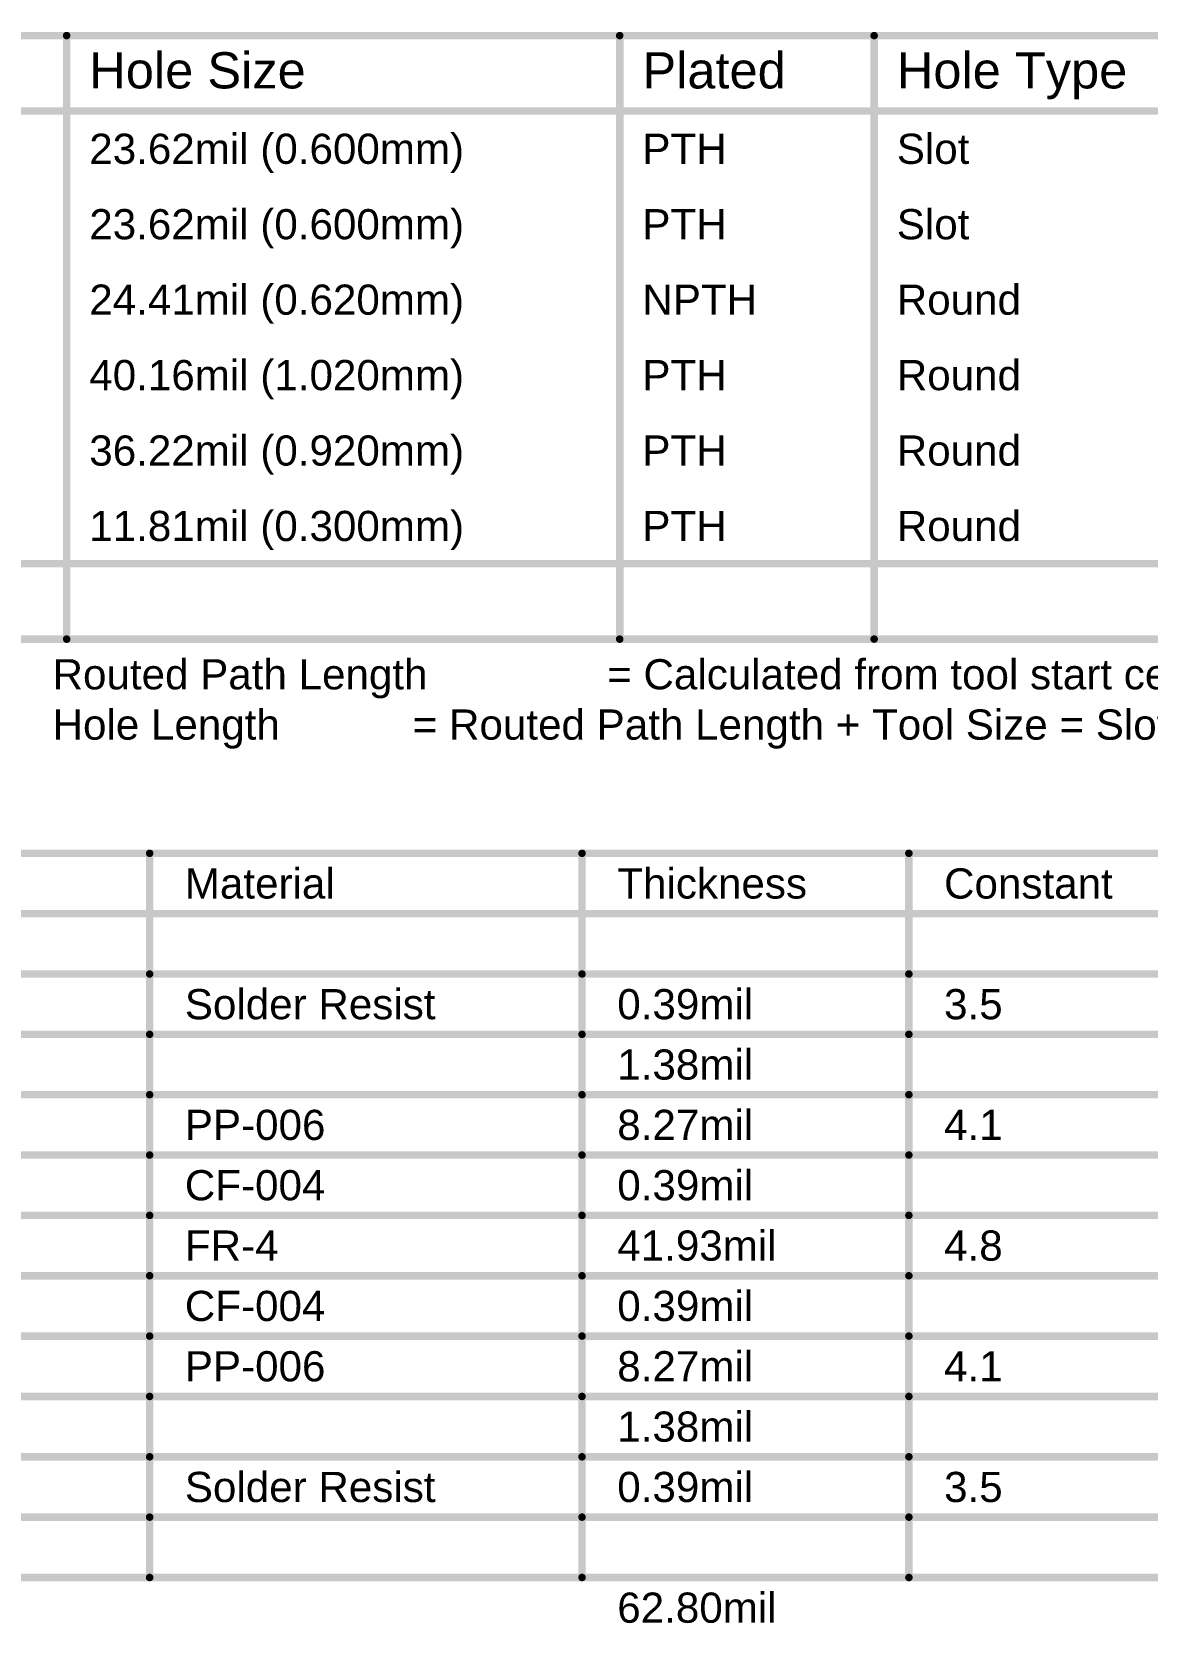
# Model space of a CAD drawing. Header units: inches. Extents: x -0.2 to 15.8, y 0 to 3.5.
# Drawn here: x 3.347 to 5.565, y 0.293 to 3.457 of the extents above; entities that cross this region are included whole.
import ezdxf

# ---------------------------------------------------------------- set-up
doc = ezdxf.new("R2010")
doc.units = ezdxf.units.IN
doc.header["$MEASUREMENT"] = 0
doc.layers.add('Drill Drawing', color=1, linetype='Continuous')
doc.layers.add('Fabrication', color=56, linetype='Continuous')
doc.styles.add('Arial', font='', dxfattribs={"height": 0.2})
doc.styles.get('Arial').set_extended_font_data('Arial')

msp = doc.modelspace()

# ---------------------------------------------------------------- linework, layer by layer
at = {"layer": 'Drill Drawing'}
for points in [[(2.2655, 3.4499, 0.015, 0.015, 0), (15.7437, 3.4499, 0.015, 0.015, 0)], [(3.4162, 2.2499, 0.015, 0.015, 0), (3.4162, 3.4499, 0.015, 0.015, 0)], [(4.5159, 2.2499, 0.015, 0.015, 0), (4.5159, 3.4499, 0.015, 0.015, 0)], [(5.0218, 2.2499, 0.015, 0.015, 0), (5.0218, 3.4499, 0.015, 0.015, 0)], [(2.2655, 3.2999, 0.015, 0.015, 0), (15.7437, 3.2999, 0.015, 0.015, 0)], [(2.2655, 2.3999, 0.015, 0.015, 0), (15.7437, 2.3999, 0.015, 0.015, 0)], [(2.2655, 2.2499, 0.015, 0.015, 0), (15.7437, 2.2499, 0.015, 0.015, 0)]]:
    msp.add_lwpolyline(points, format="xyseb", dxfattribs=at)
for points in [[(3.4125, 3.4499, 0.0075, 0.0075, 1), (3.42, 3.4499, 0.0075, 0.0075, 1)], [(4.5121, 3.4499, 0.0075, 0.0075, 1), (4.5196, 3.4499, 0.0075, 0.0075, 1)], [(5.018, 3.4499, 0.0075, 0.0075, 1), (5.0255, 3.4499, 0.0075, 0.0075, 1)], [(3.4125, 2.2499, 0.0075, 0.0075, 1), (3.42, 2.2499, 0.0075, 0.0075, 1)], [(4.5121, 2.2499, 0.0075, 0.0075, 1), (4.5196, 2.2499, 0.0075, 0.0075, 1)], [(5.018, 2.2499, 0.0075, 0.0075, 1), (5.0255, 2.2499, 0.0075, 0.0075, 1)]]:
    msp.add_lwpolyline(points, format="xyseb", close=True, dxfattribs=at)
at = {"layer": 'Fabrication'}
for points in [[(2.2416, 1.824, 0.015, 0.015, 0), (6.7804, 1.824, 0.015, 0.015, 0)], [(3.5812, 0.384, 0.015, 0.015, 0), (3.5812, 1.824, 0.015, 0.015, 0)], [(4.441, 0.384, 0.015, 0.015, 0), (4.441, 1.824, 0.015, 0.015, 0)], [(5.0908, 0.384, 0.015, 0.015, 0), (5.0908, 1.824, 0.015, 0.015, 0)], [(2.2416, 1.704, 0.015, 0.015, 0), (6.7804, 1.704, 0.015, 0.015, 0)], [(2.6515, 1.584, 0.015, 0.015, 0), (3.5812, 1.584, 0.015, 0.015, 0)], [(3.5812, 1.584, 0.015, 0.015, 0), (4.441, 1.584, 0.015, 0.015, 0)], [(4.441, 1.584, 0.015, 0.015, 0), (5.0908, 1.584, 0.015, 0.015, 0)], [(5.0908, 1.584, 0.015, 0.015, 0), (5.6607, 1.584, 0.015, 0.015, 0)], [(2.6515, 1.464, 0.015, 0.015, 0), (3.5812, 1.464, 0.015, 0.015, 0)], [(3.5812, 1.464, 0.015, 0.015, 0), (4.441, 1.464, 0.015, 0.015, 0)], [(4.441, 1.464, 0.015, 0.015, 0), (5.0908, 1.464, 0.015, 0.015, 0)], [(5.0908, 1.464, 0.015, 0.015, 0), (5.6607, 1.464, 0.015, 0.015, 0)], [(2.6515, 1.344, 0.015, 0.015, 0), (3.5812, 1.344, 0.015, 0.015, 0)], [(3.5812, 1.344, 0.015, 0.015, 0), (4.441, 1.344, 0.015, 0.015, 0)], [(4.441, 1.344, 0.015, 0.015, 0), (5.0908, 1.344, 0.015, 0.015, 0)], [(5.0908, 1.344, 0.015, 0.015, 0), (5.6607, 1.344, 0.015, 0.015, 0)], [(2.6515, 1.224, 0.015, 0.015, 0), (3.5812, 1.224, 0.015, 0.015, 0)], [(3.5812, 1.224, 0.015, 0.015, 0), (4.441, 1.224, 0.015, 0.015, 0)], [(4.441, 1.224, 0.015, 0.015, 0), (5.0908, 1.224, 0.015, 0.015, 0)], [(5.0908, 1.224, 0.015, 0.015, 0), (5.6607, 1.224, 0.015, 0.015, 0)], [(2.6515, 1.104, 0.015, 0.015, 0), (3.5812, 1.104, 0.015, 0.015, 0)], [(3.5812, 1.104, 0.015, 0.015, 0), (4.441, 1.104, 0.015, 0.015, 0)], [(4.441, 1.104, 0.015, 0.015, 0), (5.0908, 1.104, 0.015, 0.015, 0)], [(5.0908, 1.104, 0.015, 0.015, 0), (5.6607, 1.104, 0.015, 0.015, 0)], [(2.6515, 0.984, 0.015, 0.015, 0), (3.5812, 0.984, 0.015, 0.015, 0)], [(3.5812, 0.984, 0.015, 0.015, 0), (4.441, 0.984, 0.015, 0.015, 0)], [(4.441, 0.984, 0.015, 0.015, 0), (5.0908, 0.984, 0.015, 0.015, 0)], [(5.0908, 0.984, 0.015, 0.015, 0), (5.6607, 0.984, 0.015, 0.015, 0)], [(2.6515, 0.864, 0.015, 0.015, 0), (3.5812, 0.864, 0.015, 0.015, 0)], [(3.5812, 0.864, 0.015, 0.015, 0), (4.441, 0.864, 0.015, 0.015, 0)], [(4.441, 0.864, 0.015, 0.015, 0), (5.0908, 0.864, 0.015, 0.015, 0)], [(5.0908, 0.864, 0.015, 0.015, 0), (5.6607, 0.864, 0.015, 0.015, 0)], [(2.6515, 0.744, 0.015, 0.015, 0), (3.5812, 0.744, 0.015, 0.015, 0)], [(3.5812, 0.744, 0.015, 0.015, 0), (4.441, 0.744, 0.015, 0.015, 0)], [(4.441, 0.744, 0.015, 0.015, 0), (5.0908, 0.744, 0.015, 0.015, 0)], [(5.0908, 0.744, 0.015, 0.015, 0), (5.6607, 0.744, 0.015, 0.015, 0)], [(2.6515, 0.624, 0.015, 0.015, 0), (3.5812, 0.624, 0.015, 0.015, 0)], [(3.5812, 0.624, 0.015, 0.015, 0), (4.441, 0.624, 0.015, 0.015, 0)], [(4.441, 0.624, 0.015, 0.015, 0), (5.0908, 0.624, 0.015, 0.015, 0)], [(5.0908, 0.624, 0.015, 0.015, 0), (5.6607, 0.624, 0.015, 0.015, 0)], [(2.6515, 0.504, 0.015, 0.015, 0), (3.5812, 0.504, 0.015, 0.015, 0)], [(3.5812, 0.504, 0.015, 0.015, 0), (4.441, 0.504, 0.015, 0.015, 0)], [(4.441, 0.504, 0.015, 0.015, 0), (5.0908, 0.504, 0.015, 0.015, 0)], [(5.0908, 0.504, 0.015, 0.015, 0), (5.6607, 0.504, 0.015, 0.015, 0)], [(2.6515, 0.384, 0.015, 0.015, 0), (3.5812, 0.384, 0.015, 0.015, 0)], [(3.5812, 0.384, 0.015, 0.015, 0), (4.441, 0.384, 0.015, 0.015, 0)], [(4.441, 0.384, 0.015, 0.015, 0), (5.0908, 0.384, 0.015, 0.015, 0)], [(5.0908, 0.384, 0.015, 0.015, 0), (5.6607, 0.384, 0.015, 0.015, 0)]]:
    msp.add_lwpolyline(points, format="xyseb", dxfattribs=at)
for points in [[(3.5775, 1.824, 0.0075, 0.0075, 1), (3.585, 1.824, 0.0075, 0.0075, 1)], [(4.4372, 1.824, 0.0075, 0.0075, 1), (4.4447, 1.824, 0.0075, 0.0075, 1)], [(5.0871, 1.824, 0.0075, 0.0075, 1), (5.0946, 1.824, 0.0075, 0.0075, 1)], [(3.5775, 1.584, 0.0075, 0.0075, 1), (3.585, 1.584, 0.0075, 0.0075, 1)], [(3.5775, 1.584, 0.0075, 0.0075, 1), (3.585, 1.584, 0.0075, 0.0075, 1)], [(4.4372, 1.584, 0.0075, 0.0075, 1), (4.4447, 1.584, 0.0075, 0.0075, 1)], [(4.4372, 1.584, 0.0075, 0.0075, 1), (4.4447, 1.584, 0.0075, 0.0075, 1)], [(5.0871, 1.584, 0.0075, 0.0075, 1), (5.0946, 1.584, 0.0075, 0.0075, 1)], [(5.0871, 1.584, 0.0075, 0.0075, 1), (5.0946, 1.584, 0.0075, 0.0075, 1)], [(3.5775, 1.464, 0.0075, 0.0075, 1), (3.585, 1.464, 0.0075, 0.0075, 1)], [(3.5775, 1.464, 0.0075, 0.0075, 1), (3.585, 1.464, 0.0075, 0.0075, 1)], [(4.4372, 1.464, 0.0075, 0.0075, 1), (4.4447, 1.464, 0.0075, 0.0075, 1)], [(4.4372, 1.464, 0.0075, 0.0075, 1), (4.4447, 1.464, 0.0075, 0.0075, 1)], [(5.0871, 1.464, 0.0075, 0.0075, 1), (5.0946, 1.464, 0.0075, 0.0075, 1)], [(5.0871, 1.464, 0.0075, 0.0075, 1), (5.0946, 1.464, 0.0075, 0.0075, 1)], [(3.5775, 1.344, 0.0075, 0.0075, 1), (3.585, 1.344, 0.0075, 0.0075, 1)], [(3.5775, 1.344, 0.0075, 0.0075, 1), (3.585, 1.344, 0.0075, 0.0075, 1)], [(4.4372, 1.344, 0.0075, 0.0075, 1), (4.4447, 1.344, 0.0075, 0.0075, 1)], [(4.4372, 1.344, 0.0075, 0.0075, 1), (4.4447, 1.344, 0.0075, 0.0075, 1)], [(5.0871, 1.344, 0.0075, 0.0075, 1), (5.0946, 1.344, 0.0075, 0.0075, 1)], [(5.0871, 1.344, 0.0075, 0.0075, 1), (5.0946, 1.344, 0.0075, 0.0075, 1)], [(3.5775, 1.224, 0.0075, 0.0075, 1), (3.585, 1.224, 0.0075, 0.0075, 1)], [(3.5775, 1.224, 0.0075, 0.0075, 1), (3.585, 1.224, 0.0075, 0.0075, 1)], [(4.4372, 1.224, 0.0075, 0.0075, 1), (4.4447, 1.224, 0.0075, 0.0075, 1)], [(4.4372, 1.224, 0.0075, 0.0075, 1), (4.4447, 1.224, 0.0075, 0.0075, 1)], [(5.0871, 1.224, 0.0075, 0.0075, 1), (5.0946, 1.224, 0.0075, 0.0075, 1)], [(5.0871, 1.224, 0.0075, 0.0075, 1), (5.0946, 1.224, 0.0075, 0.0075, 1)], [(3.5775, 1.104, 0.0075, 0.0075, 1), (3.585, 1.104, 0.0075, 0.0075, 1)], [(3.5775, 1.104, 0.0075, 0.0075, 1), (3.585, 1.104, 0.0075, 0.0075, 1)], [(4.4372, 1.104, 0.0075, 0.0075, 1), (4.4447, 1.104, 0.0075, 0.0075, 1)], [(4.4372, 1.104, 0.0075, 0.0075, 1), (4.4447, 1.104, 0.0075, 0.0075, 1)], [(5.0871, 1.104, 0.0075, 0.0075, 1), (5.0946, 1.104, 0.0075, 0.0075, 1)], [(5.0871, 1.104, 0.0075, 0.0075, 1), (5.0946, 1.104, 0.0075, 0.0075, 1)], [(3.5775, 0.984, 0.0075, 0.0075, 1), (3.585, 0.984, 0.0075, 0.0075, 1)], [(3.5775, 0.984, 0.0075, 0.0075, 1), (3.585, 0.984, 0.0075, 0.0075, 1)], [(4.4372, 0.984, 0.0075, 0.0075, 1), (4.4447, 0.984, 0.0075, 0.0075, 1)], [(4.4372, 0.984, 0.0075, 0.0075, 1), (4.4447, 0.984, 0.0075, 0.0075, 1)], [(5.0871, 0.984, 0.0075, 0.0075, 1), (5.0946, 0.984, 0.0075, 0.0075, 1)], [(5.0871, 0.984, 0.0075, 0.0075, 1), (5.0946, 0.984, 0.0075, 0.0075, 1)], [(3.5775, 0.864, 0.0075, 0.0075, 1), (3.585, 0.864, 0.0075, 0.0075, 1)], [(3.5775, 0.864, 0.0075, 0.0075, 1), (3.585, 0.864, 0.0075, 0.0075, 1)], [(4.4372, 0.864, 0.0075, 0.0075, 1), (4.4447, 0.864, 0.0075, 0.0075, 1)], [(4.4372, 0.864, 0.0075, 0.0075, 1), (4.4447, 0.864, 0.0075, 0.0075, 1)], [(5.0871, 0.864, 0.0075, 0.0075, 1), (5.0946, 0.864, 0.0075, 0.0075, 1)], [(5.0871, 0.864, 0.0075, 0.0075, 1), (5.0946, 0.864, 0.0075, 0.0075, 1)], [(3.5775, 0.744, 0.0075, 0.0075, 1), (3.585, 0.744, 0.0075, 0.0075, 1)], [(3.5775, 0.744, 0.0075, 0.0075, 1), (3.585, 0.744, 0.0075, 0.0075, 1)], [(4.4372, 0.744, 0.0075, 0.0075, 1), (4.4447, 0.744, 0.0075, 0.0075, 1)], [(4.4372, 0.744, 0.0075, 0.0075, 1), (4.4447, 0.744, 0.0075, 0.0075, 1)], [(5.0871, 0.744, 0.0075, 0.0075, 1), (5.0946, 0.744, 0.0075, 0.0075, 1)], [(5.0871, 0.744, 0.0075, 0.0075, 1), (5.0946, 0.744, 0.0075, 0.0075, 1)], [(3.5775, 0.624, 0.0075, 0.0075, 1), (3.585, 0.624, 0.0075, 0.0075, 1)], [(3.5775, 0.624, 0.0075, 0.0075, 1), (3.585, 0.624, 0.0075, 0.0075, 1)], [(4.4372, 0.624, 0.0075, 0.0075, 1), (4.4447, 0.624, 0.0075, 0.0075, 1)], [(4.4372, 0.624, 0.0075, 0.0075, 1), (4.4447, 0.624, 0.0075, 0.0075, 1)], [(5.0871, 0.624, 0.0075, 0.0075, 1), (5.0946, 0.624, 0.0075, 0.0075, 1)], [(5.0871, 0.624, 0.0075, 0.0075, 1), (5.0946, 0.624, 0.0075, 0.0075, 1)], [(3.5775, 0.504, 0.0075, 0.0075, 1), (3.585, 0.504, 0.0075, 0.0075, 1)], [(3.5775, 0.504, 0.0075, 0.0075, 1), (3.585, 0.504, 0.0075, 0.0075, 1)], [(4.4372, 0.504, 0.0075, 0.0075, 1), (4.4447, 0.504, 0.0075, 0.0075, 1)], [(4.4372, 0.504, 0.0075, 0.0075, 1), (4.4447, 0.504, 0.0075, 0.0075, 1)], [(5.0871, 0.504, 0.0075, 0.0075, 1), (5.0946, 0.504, 0.0075, 0.0075, 1)], [(5.0871, 0.504, 0.0075, 0.0075, 1), (5.0946, 0.504, 0.0075, 0.0075, 1)], [(3.5775, 0.384, 0.0075, 0.0075, 1), (3.585, 0.384, 0.0075, 0.0075, 1)], [(3.5775, 0.384, 0.0075, 0.0075, 1), (3.585, 0.384, 0.0075, 0.0075, 1)], [(3.5775, 0.384, 0.0075, 0.0075, 1), (3.585, 0.384, 0.0075, 0.0075, 1)], [(4.4372, 0.384, 0.0075, 0.0075, 1), (4.4447, 0.384, 0.0075, 0.0075, 1)], [(4.4372, 0.384, 0.0075, 0.0075, 1), (4.4447, 0.384, 0.0075, 0.0075, 1)], [(4.4372, 0.384, 0.0075, 0.0075, 1), (4.4447, 0.384, 0.0075, 0.0075, 1)], [(5.0871, 0.384, 0.0075, 0.0075, 1), (5.0946, 0.384, 0.0075, 0.0075, 1)], [(5.0871, 0.384, 0.0075, 0.0075, 1), (5.0946, 0.384, 0.0075, 0.0075, 1)], [(5.0871, 0.384, 0.0075, 0.0075, 1), (5.0946, 0.384, 0.0075, 0.0075, 1)]]:
    msp.add_lwpolyline(points, format="xyseb", close=True, dxfattribs=at)

# ---------------------------------------------------------------- texts
at = {"layer": 'Drill Drawing', "style": 'Arial'}
for s, height, p in [('Hole Size', 0.072, (3.4612, 3.3449)), ('Plated', 0.072, (4.5609, 3.3449)), ('Hole Type', 0.072, (5.0668, 3.3449)), ('23.62mil (0.600mm)', 0.06, (3.4612, 3.1949)), ('PTH', 0.06, (4.5609, 3.1949)), ('Slot', 0.06, (5.0668, 3.1949)), ('23.62mil (0.600mm)', 0.06, (3.4612, 3.0449)), ('PTH', 0.06, (4.5609, 3.0449)), ('Slot', 0.06, (5.0668, 3.0449)), ('24.41mil (0.620mm)', 0.06, (3.4612, 2.8949)), ('NPTH', 0.06, (4.5609, 2.8949)), ('Round', 0.06, (5.0668, 2.8949)), ('40.16mil (1.020mm)', 0.06, (3.4612, 2.7449)), ('PTH', 0.06, (4.5609, 2.7449)), ('Round', 0.06, (5.0668, 2.7449)), ('36.22mil (0.920mm)', 0.06, (3.4612, 2.5949)), ('Round', 0.06, (5.0668, 2.5949)), ('PTH', 0.06, (4.5609, 2.5949)), ('11.81mil (0.300mm)', 0.06, (3.4612, 2.4449)), ('PTH', 0.06, (4.5609, 2.4449)), ('Round', 0.06, (5.0668, 2.4449)), ('Routed Path Length', 0.06, (3.3882, 2.15)), ('= Calculated from tool start centre position to tool end centre position.', 0.06, (4.4909, 2.15)), ('Hole Length', 0.06, (3.3882, 2.05)), (' = Routed Path Length + Tool Size = Slot length as defined in the PCB layout', 0.06, (4.081, 2.05))]:
    msp.add_text(s, height=height, dxfattribs=at).set_placement(p)
at = {"layer": 'Fabrication', "style": 'Arial'}
for s, p in [('Material', (3.6512, 1.734)), ('Thickness', (4.511, 1.734)), ('Constant', (5.1608, 1.734)), ('Solder Resist', (3.6512, 1.494)), ('0.39mil', (4.511, 1.494)), ('3.5', (5.1608, 1.494)), ('1.38mil', (4.511, 1.374)), ('PP-006', (3.6512, 1.254)), ('8.27mil', (4.511, 1.254)), ('4.1', (5.1608, 1.254)), ('CF-004', (3.6512, 1.134)), ('0.39mil', (4.511, 1.134)), ('41.93mil', (4.511, 1.014)), ('FR-4', (3.6512, 1.014)), ('4.8', (5.1608, 1.014)), ('CF-004', (3.6512, 0.894)), ('0.39mil', (4.511, 0.894)), ('PP-006', (3.6512, 0.774)), ('8.27mil', (4.511, 0.774)), ('4.1', (5.1608, 0.774)), ('1.38mil', (4.511, 0.654)), ('Solder Resist', (3.6512, 0.534)), ('0.39mil', (4.511, 0.534)), ('3.5', (5.1608, 0.534)), ('62.80mil', (4.511, 0.294))]:
    msp.add_text(s, height=0.06, dxfattribs=at).set_placement(p)

doc.saveas('drawing.dxf')
